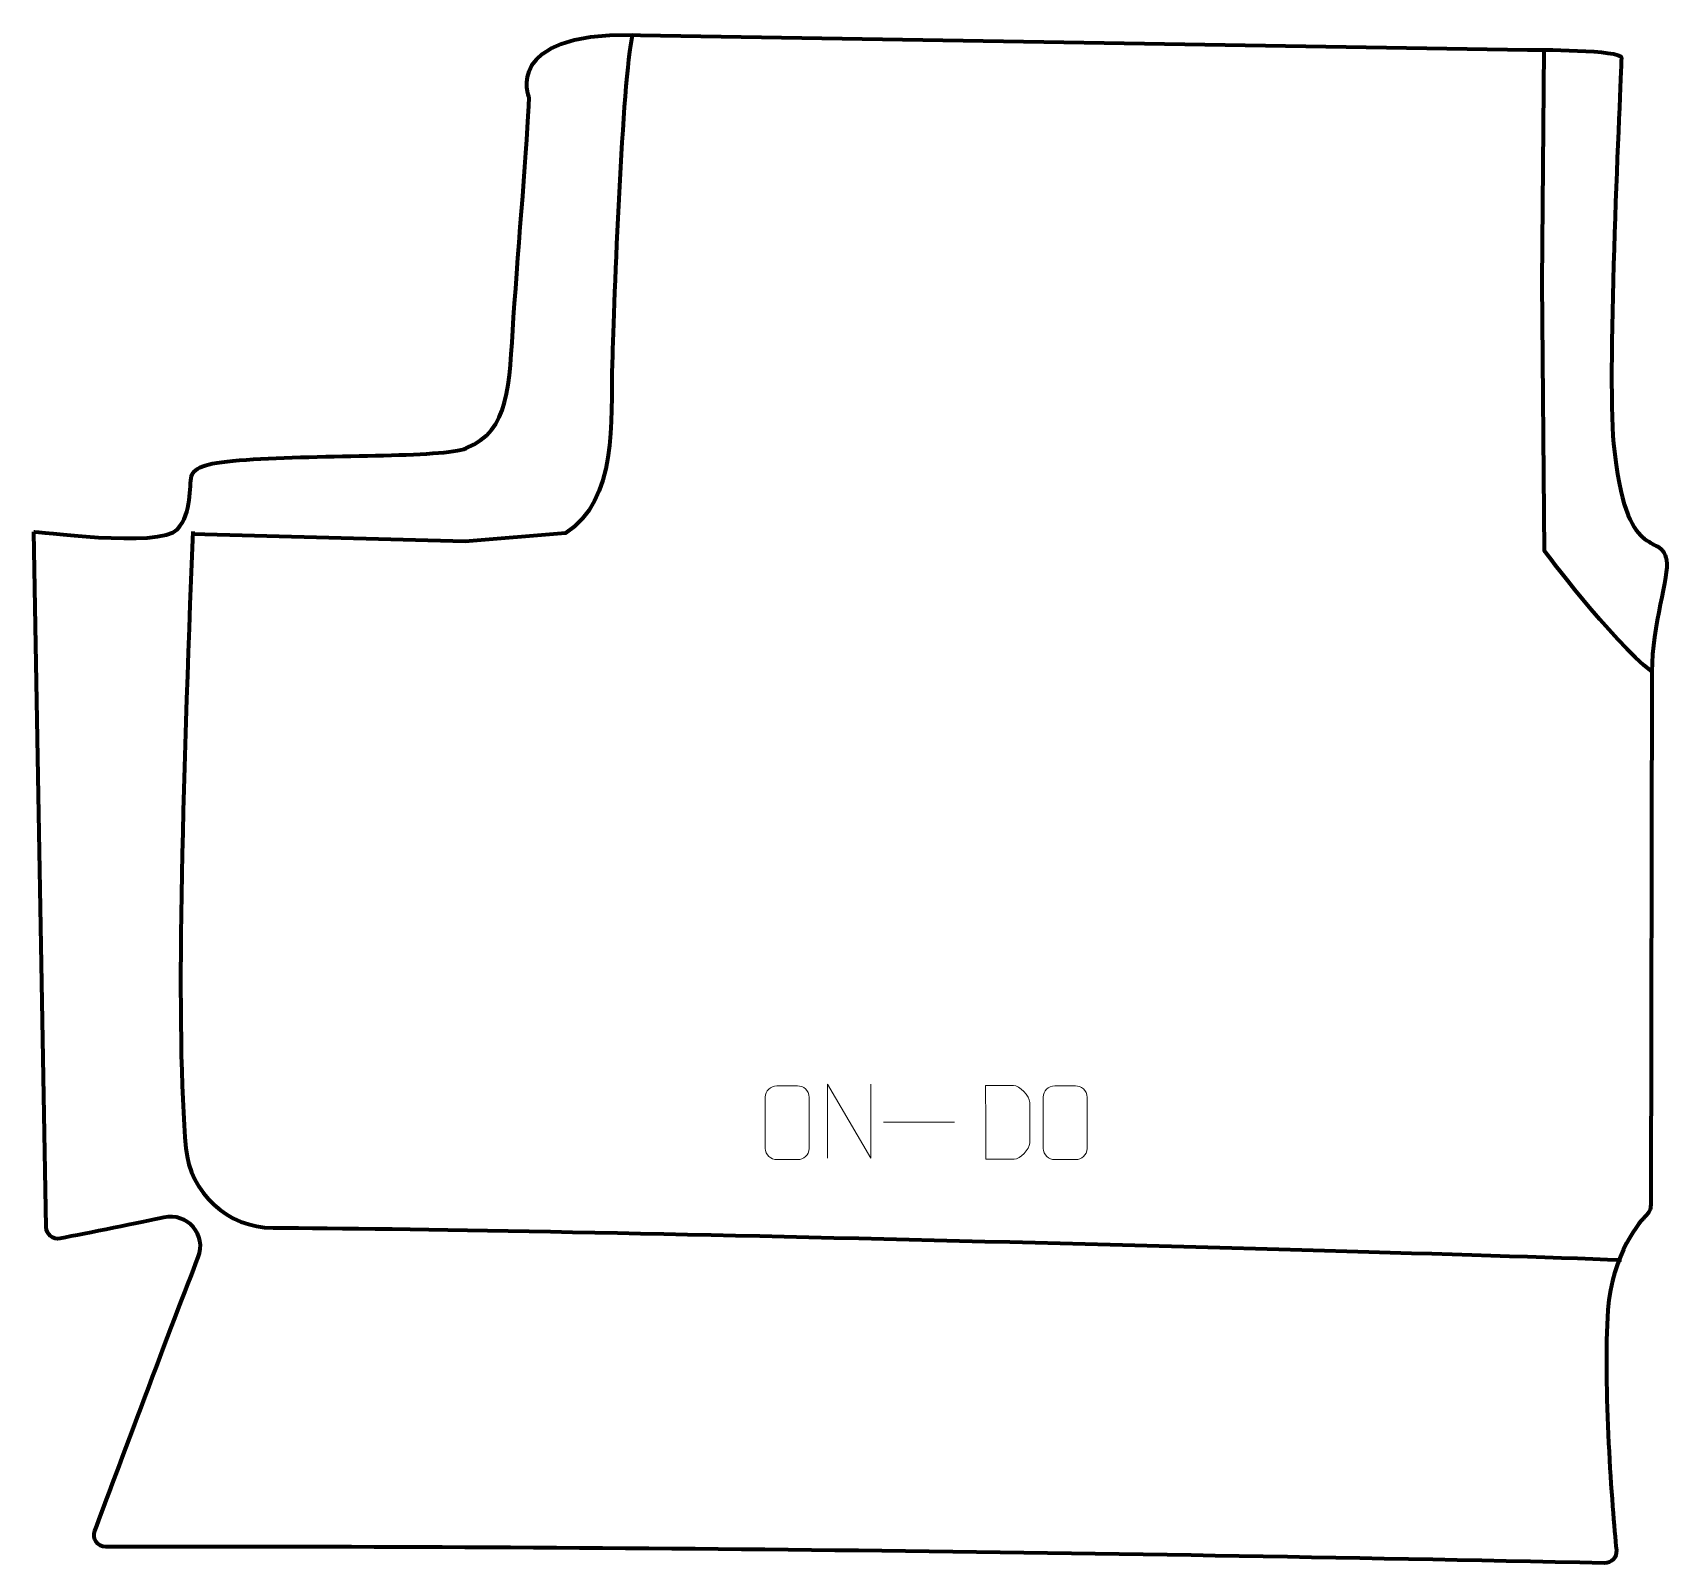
# Model space of a CAD drawing. Header units: millimetres. Extents: x -277 to 277, y -259 to 259.
import ezdxf

# ---------------------------------------------------------------- set-up
doc = ezdxf.new("R2010")
doc.units = ezdxf.units.MM
doc.header["$MEASUREMENT"] = 0
for name, color, linetype in [('layer 1', 7, 'Continuous'), ('layer 2', 7, 'Continuous'), ('layer 3', 7, 'Continuous')]:
    doc.layers.add(name, color=color, linetype=linetype)

msp = doc.modelspace()

# ---------------------------------------------------------------- linework, layer by layer
at = {"layer": 'layer 1', "color": 250, "lineweight": 9}
for points, knots in [([(-24.8206, -97.0554), (-22.4949, -97.0554), (-20.1688, -97.0554), (-17.8427, -97.0554), (-17.8427, -97.0554), (-15.8961, -97.0198), (-13.9047, -98.5114), (-13.878, -100.949), (-13.878, -100.949), (-13.8784, -106.6959), (-13.8784, -112.4432), (-13.878, -118.1909), (-13.878, -118.1909), (-14.0178, -120.5143), (-15.695, -121.9939), (-17.8427, -122.0047), (-17.8427, -122.0047), (-20.1746, -122.0043), (-22.5065, -122.0043), (-24.838, -122.0047), (-24.838, -122.0047), (-26.763, -122.1101), (-28.7351, -120.2256), (-28.7239, -118.2083), (-28.7239, -118.2083), (-28.7236, -112.4382), (-28.7236, -106.6685), (-28.7239, -100.8992), (-28.7239, -100.8992), (-28.7197, -98.7611), (-26.973, -97.0419), (-24.8206, -97.0554)], [0, 0, 0, 0, 0.11111111, 0.11111111, 0.11111111, 0.11111111, 0.22222222, 0.22222222, 0.22222222, 0.22222222, 0.33333333, 0.33333333, 0.33333333, 0.33333333, 0.44444444, 0.44444444, 0.44444444, 0.44444444, 0.55555556, 0.55555556, 0.55555556, 0.55555556, 0.66666667, 0.66666667, 0.66666667, 0.66666667, 0.77777778, 0.77777778, 0.77777778, 0.77777778, 1, 1, 1, 1]), ([(-7.6717, -121.4685), (-7.6717, -121.4685), (-7.6717, -96.515), (-7.6717, -96.515), (-7.6717, -96.515), (-7.6717, -96.515), (6.9831, -121.4685), (6.9831, -121.4685), (6.9831, -121.4685), (6.9831, -121.4685), (6.9831, -96.515), (6.9831, -96.515)], [0, 0, 0, 0, 0.25, 0.25, 0.25, 0.25, 0.5, 0.5, 0.5, 0.5, 1, 1, 1, 1]), ([(45.8534, -121.816), (48.1852, -121.8156), (53.1354, -121.8396), (55.4669, -121.8399), (55.4669, -121.8399), (57.3919, -121.9453), (60.7105, -118.4037), (60.6993, -116.3864), (60.6993, -116.3864), (60.6989, -110.6163), (60.6989, -108.4466), (60.6993, -102.6773), (60.6993, -102.6773), (60.695, -100.5392), (57.3205, -96.8791), (55.1681, -96.8926), (55.1681, -96.8926), (52.8424, -96.8926), (48.1181, -96.8926), (45.792, -96.8926), (45.792, -96.8926), (45.7924, -102.6395), (45.8537, -116.0687), (45.8534, -121.816)], [0, 0, 0, 0, 0.14285714, 0.14285714, 0.14285714, 0.14285714, 0.28571429, 0.28571429, 0.28571429, 0.28571429, 0.42857143, 0.42857143, 0.42857143, 0.42857143, 0.57142857, 0.57142857, 0.57142857, 0.57142857, 0.71428571, 0.71428571, 0.71428571, 0.71428571, 1, 1, 1, 1]), ([(69.1794, -97.0554), (71.5051, -97.0554), (73.8312, -97.0554), (76.1573, -97.0554), (76.1573, -97.0554), (78.1039, -97.0198), (80.0953, -98.5114), (80.122, -100.949), (80.122, -100.949), (80.1216, -106.6959), (80.1216, -112.4432), (80.122, -118.1909), (80.122, -118.1909), (79.9822, -120.5143), (78.305, -121.9939), (76.1573, -122.0047), (76.1573, -122.0047), (73.8254, -122.0043), (71.4935, -122.0043), (69.162, -122.0047), (69.162, -122.0047), (67.237, -122.1101), (65.2649, -120.2256), (65.2761, -118.2083), (65.2761, -118.2083), (65.2764, -112.4382), (65.2764, -106.6685), (65.2761, -100.8992), (65.2761, -100.8992), (65.2803, -98.7611), (67.027, -97.0419), (69.1794, -97.0554)], [0, 0, 0, 0, 0.11111111, 0.11111111, 0.11111111, 0.11111111, 0.22222222, 0.22222222, 0.22222222, 0.22222222, 0.33333333, 0.33333333, 0.33333333, 0.33333333, 0.44444444, 0.44444444, 0.44444444, 0.44444444, 0.55555556, 0.55555556, 0.55555556, 0.55555556, 0.66666667, 0.66666667, 0.66666667, 0.66666667, 0.77777778, 0.77777778, 0.77777778, 0.77777778, 1, 1, 1, 1])]:
    msp.add_open_spline(points, degree=3, knots=knots, dxfattribs=at)
msp.add_open_spline([(11.2677, -109.3674), (11.2677, -109.3674), (35.2457, -109.3674), (35.2457, -109.3674)], degree=3, dxfattribs=at)
at = {"layer": 'layer 2', "color": 230, "lineweight": 200}
msp.add_open_spline([(-276.2034, 90.383), (-276.2034, 90.383), (-271.9898, -144.8312), (-271.9898, -144.8312), (-271.9898, -144.8312), (-271.9454, -147.3162), (-269.6653, -149.158), (-267.2231, -148.6796), (-267.2231, -148.6796), (-258.4291, -146.9581), (-239.6592, -143.2567), (-232.2152, -141.5867), (-232.2152, -141.5867), (-224.2417, -139.7974), (-217.5665, -147.4393), (-220.5471, -155.0374), (-220.5471, -155.0374), (-228.541, -175.416), (-249.0335, -230.1956), (-255.544, -247.6253), (-255.544, -247.6253), (-256.5202, -250.2391), (-254.5824, -253.0211), (-251.7884, -253.014), (-251.7884, -253.014), (-92.3924, -252.6358), (77.5363, -254.6908), (255.0633, -258.5008), (255.0633, -258.5008), (257.464, -258.5523), (259.3718, -256.4963), (259.1319, -254.1108), (259.1319, -254.1108), (257.748, -240.3631), (254.5017, -198.2781), (256.2744, -172.9077), (256.2744, -172.9077), (257.6097, -153.7963), (267.5531, -142.3928), (269.1085, -141.006), (269.1085, -141.006), (270.164, -140.0652), (270.7616, -138.719), (270.7644, -137.3064), (270.7644, -137.3064), (270.7644, -137.3064), (271.1514, 43.1027), (271.1514, 43.1027), (271.1514, 43.1027), (271.1865, 58.5947), (277.034, 75.5126), (276.1057, 80.8422), (276.1057, 80.8422), (274.3346, 91.0104), (262.2385, 78.1334), (258.199, 120.3127), (258.199, 120.3127), (255.7885, 145.4823), (260.6186, 241.2934), (260.8433, 250.7694), (260.8433, 250.7694), (260.9089, 253.5394), (231.8393, 253.4447), (229.0643, 253.4906), (229.0643, 253.4906), (229.0643, 253.4906), (-70.909, 258.4509), (-70.909, 258.4509), (-70.909, 258.4509), (-70.909, 258.4509), (-73.7263, 258.4975), (-73.7263, 258.4975), (-73.7263, 258.4975), (-117.6563, 259.2229), (-108.6251, 237.3736), (-108.6251, 237.3736), (-108.6251, 237.3736), (-109.1018, 222.5773), (-112.2007, 187.9381), (-113.8501, 162.9158), (-113.8501, 162.9158), (-115.412, 139.2213), (-115.1038, 124.8837), (-129.9038, 118.6423), (-129.9038, 118.6423), (-137.5214, 115.4299), (-179.2064, 116.5663), (-204.2344, 114.7744), (-204.2344, 114.7744), (-217.4314, 113.8295), (-221.975, 112.409), (-222.783, 109.2015), (-222.783, 109.2015), (-223.6175, 105.889), (-222.5698, 96.7559), (-227.5875, 91.2468), (-227.5875, 91.2468), (-233.5937, 84.6518), (-276.5257, 90.8036), (-276.2034, 90.383)], degree=3, knots=[0, 0, 0, 0, 0.03846154, 0.03846154, 0.03846154, 0.03846154, 0.07692308, 0.07692308, 0.07692308, 0.07692308, 0.11538462, 0.11538462, 0.11538462, 0.11538462, 0.15384615, 0.15384615, 0.15384615, 0.15384615, 0.19230769, 0.19230769, 0.19230769, 0.19230769, 0.23076923, 0.23076923, 0.23076923, 0.23076923, 0.26923077, 0.26923077, 0.26923077, 0.26923077, 0.30769231, 0.30769231, 0.30769231, 0.30769231, 0.34615385, 0.34615385, 0.34615385, 0.34615385, 0.38461538, 0.38461538, 0.38461538, 0.38461538, 0.42307692, 0.42307692, 0.42307692, 0.42307692, 0.46153846, 0.46153846, 0.46153846, 0.46153846, 0.5, 0.5, 0.5, 0.5, 0.53846154, 0.53846154, 0.53846154, 0.53846154, 0.57692308, 0.57692308, 0.57692308, 0.57692308, 0.61538462, 0.61538462, 0.61538462, 0.61538462, 0.65384615, 0.65384615, 0.65384615, 0.65384615, 0.69230769, 0.69230769, 0.69230769, 0.69230769, 0.73076923, 0.73076923, 0.73076923, 0.73076923, 0.76923077, 0.76923077, 0.76923077, 0.76923077, 0.80769231, 0.80769231, 0.80769231, 0.80769231, 0.84615385, 0.84615385, 0.84615385, 0.84615385, 0.88461538, 0.88461538, 0.88461538, 0.88461538, 0.92307692, 0.92307692, 0.92307692, 0.92307692, 1, 1, 1, 1], dxfattribs=at)
at = {"layer": 'layer 3', "color": 142, "lineweight": 200}
for points, knots in [([(-73.7263, 258.4975), (-77.1168, 243.195), (-79.9901, 168.5274), (-80.5295, 147.5738), (-80.5295, 147.5738), (-81.0406, 127.7211), (-78.6585, 101.2579), (-96.3054, 89.9148), (-96.3054, 89.9148), (-96.3054, 89.9148), (-130.236, 87.0773), (-130.236, 87.0773), (-130.236, 87.0773), (-130.236, 87.0773), (-222.473, 89.5448), (-222.473, 89.5448)], [0, 0, 0, 0, 0.2, 0.2, 0.2, 0.2, 0.4, 0.4, 0.4, 0.4, 0.6, 0.6, 0.6, 0.6, 1, 1, 1, 1]), ([(271.1514, 43.1027), (257.2077, 53.776), (234.8865, 83.8837), (234.8865, 83.8837), (234.8865, 83.8837), (234.8865, 83.8837), (234.0055, 174.7698), (234.0055, 174.7698), (234.0055, 174.7698), (234.0055, 174.7698), (234.7062, 253.4419), (234.7062, 253.4419)], [0, 0, 0, 0, 0.25, 0.25, 0.25, 0.25, 0.5, 0.5, 0.5, 0.5, 1, 1, 1, 1]), ([(-222.3896, 90.4628), (-225.8761, 2.1526), (-228.3342, -79.0894), (-224.7204, -118.1401), (-224.7204, -118.1401), (-223.3107, -133.372), (-210.5486, -145.0363), (-195.2518, -145.0775), (-195.2518, -145.0775), (-108.9595, -145.3111), (162.8544, -152.2851), (260.9075, -155.9219)], [0, 0, 0, 0, 0.25, 0.25, 0.25, 0.25, 0.5, 0.5, 0.5, 0.5, 1, 1, 1, 1])]:
    msp.add_open_spline(points, degree=3, knots=knots, dxfattribs=at)

doc.saveas('drawing.dxf')
